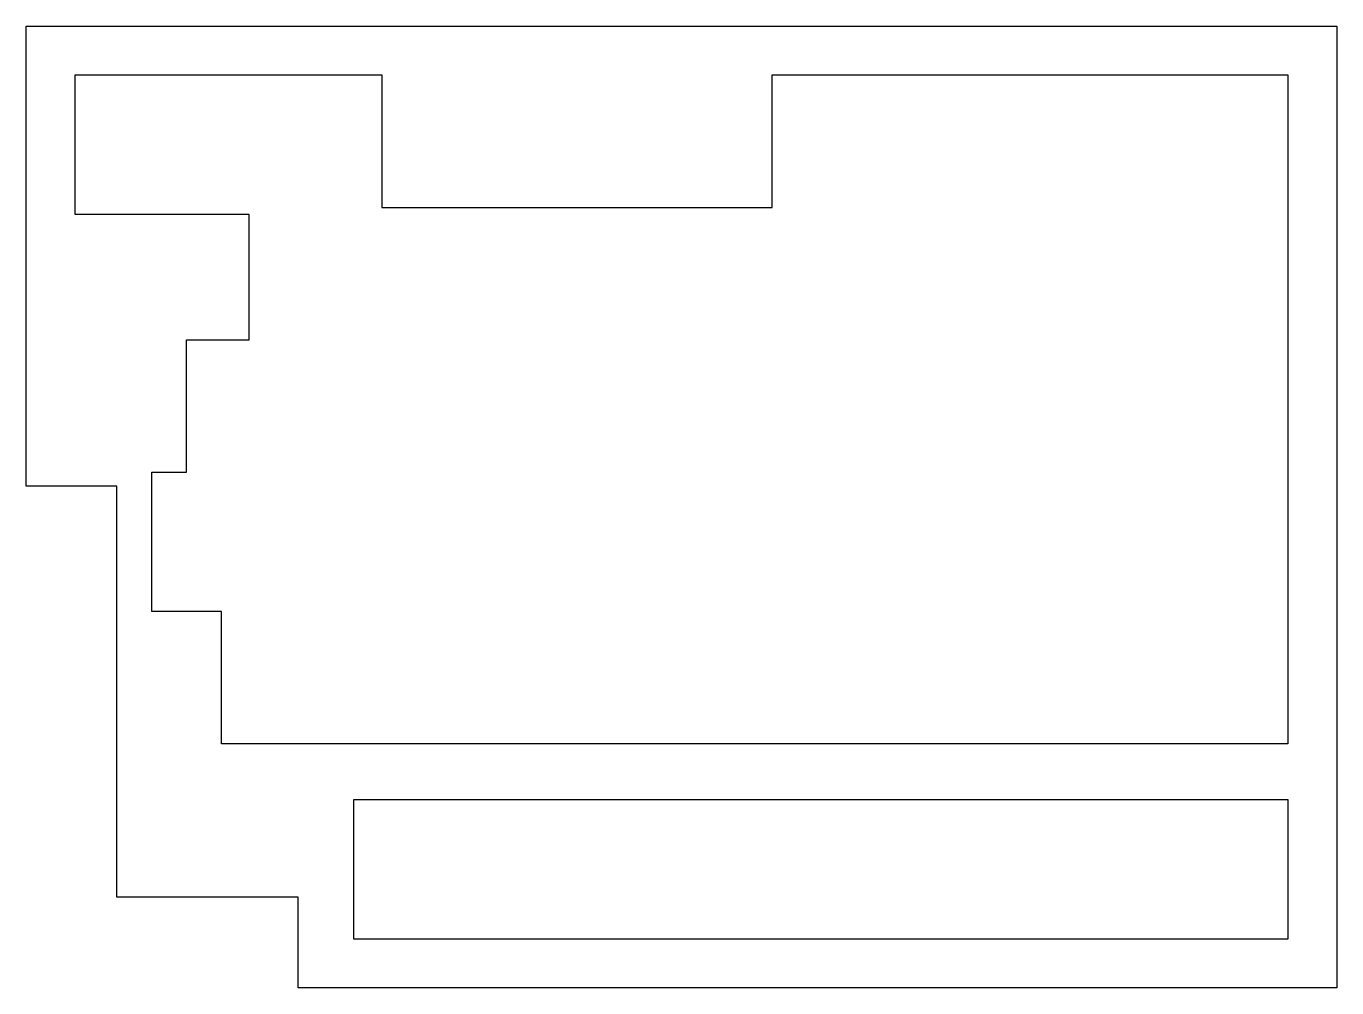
# Model space of a CAD drawing. Extents: x 0 to 188, y 0 to 138.
import ezdxf

# ---------------------------------------------------------------- set-up
doc = ezdxf.new("R2010")
doc.units = 0
doc.header["$MEASUREMENT"] = 0
doc.layers.get('0').update_dxf_attribs({"true_color": 0xffffff})

msp = doc.modelspace()

# ---------------------------------------------------------------- linework, layer by layer
at = {"color": 5, "true_color": 0x0000ff}
for p, q in [((0, 72), (0, 138)), ((0, 138), (188, 138)), ((188, 138), (188, 0)), ((7, 111), (7, 131)), ((7, 131), (51, 131)), ((51, 131), (51, 112)), ((107, 112), (107, 131)), ((107, 131), (181, 131)), ((181, 131), (181, 35)), ((32, 111), (7, 111)), ((32, 93), (32, 111)), ((51, 112), (107, 112)), ((23, 74), (23, 93)), ((23, 93), (32, 93)), ((18, 54), (18, 74)), ((18, 74), (23, 74)), ((13, 72), (0, 72)), ((13, 13), (13, 72)), ((28, 54), (18, 54)), ((28, 35), (28, 54)), ((181, 35), (28, 35)), ((47, 7), (47, 27)), ((47, 27), (181, 27)), ((181, 27), (181, 7)), ((39, 13), (13, 13)), ((39, 0), (39, 13)), ((181, 7), (47, 7)), ((188, 0), (39, 0))]:
    msp.add_line(p, q, dxfattribs=at)

doc.saveas('drawing.dxf')
